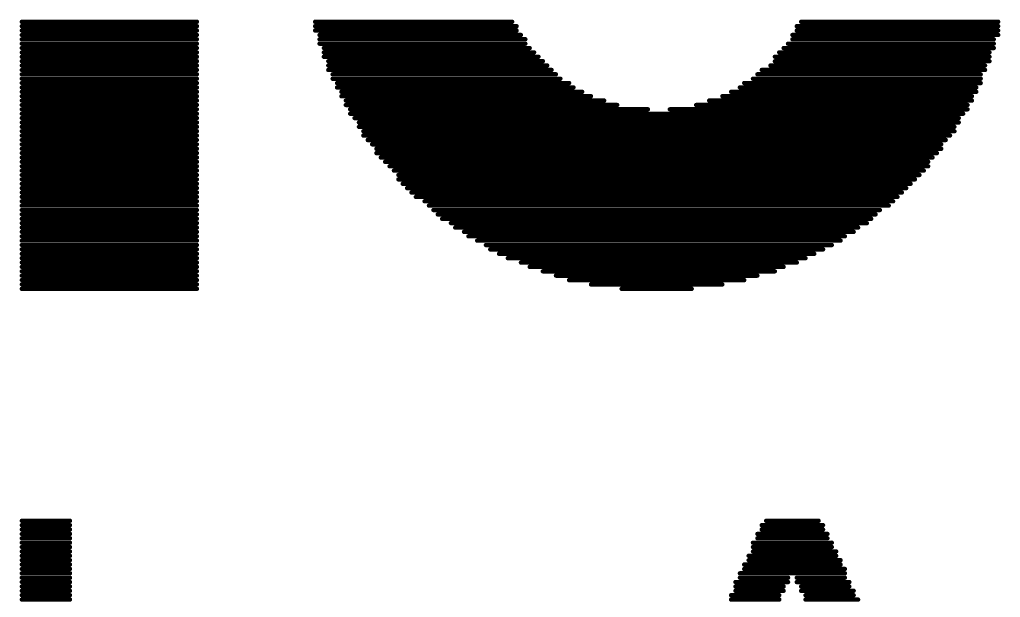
# Model space of a CAD drawing. Header units: millimetres. Extents: x 45 to 209, y 90 to 189.
# Drawn here: x 146.265 to 147.688, y 95.032 to 95.87 of the extents above; entities that cross this region are included whole.
import ezdxf

# ---------------------------------------------------------------- set-up
doc = ezdxf.new("R2010")
doc.units = ezdxf.units.MM
doc.layers.add('TopOverlay', color=2, linetype='Continuous')

# ---------------------------------------------------------------- blocks, each defined once
blk = doc.blocks.new('5394DE47_A0E8_4329_8464_7791B7C19310_63')
at = {"layer": 'TopOverlay', "const_width": 0.00635}
for points in [[(12.5491, 1.7116), (12.8031, 1.7116)], [(12.5491, 1.7052), (12.8031, 1.7052)], [(12.9746, 1.7116), (13.2603, 1.7116)], [(12.9746, 1.7052), (13.2667, 1.7052)], [(13.6731, 1.7052), (13.9652, 1.7052)], [(13.6794, 1.7116), (13.9652, 1.7116)], [(12.5491, 1.6989), (12.8031, 1.6989)], [(12.5491, 1.6925), (12.8031, 1.6925)], [(12.9746, 1.6989), (13.2667, 1.6989)], [(12.9809, 1.6925), (13.273, 1.6925)], [(13.6667, 1.6925), (13.9652, 1.6925)], [(13.6731, 1.6989), (13.9652, 1.6989)], [(12.5491, 1.6862), (12.8031, 1.6862)], [(12.5491, 1.6798), (12.8031, 1.6798)], [(12.9809, 1.6862), (13.2794, 1.6862)], [(12.9809, 1.6798), (13.2794, 1.6798)], [(13.6604, 1.6798), (13.9588, 1.6798)], [(13.6667, 1.6862), (13.9588, 1.6862)], [(12.5491, 1.6735), (12.8031, 1.6735)], [(12.5491, 1.6671), (12.8031, 1.6671)], [(12.9873, 1.6735), (13.2857, 1.6735)], [(12.9873, 1.6671), (13.2921, 1.6671)], [(13.6477, 1.6671), (13.9525, 1.6671)], [(13.654, 1.6735), (13.9588, 1.6735)], [(12.5491, 1.6608), (12.8031, 1.6608)], [(12.5491, 1.6544), (12.8031, 1.6544)], [(12.5491, 1.6481), (12.8031, 1.6481)], [(12.9873, 1.6608), (13.2984, 1.6608)], [(12.9936, 1.6544), (13.3048, 1.6544)], [(12.9936, 1.6481), (13.3111, 1.6481)], [(13.635, 1.6481), (13.9461, 1.6481)], [(13.6413, 1.6608), (13.9525, 1.6608)], [(13.6413, 1.6544), (13.9525, 1.6544)], [(12.5491, 1.6417), (12.8031, 1.6417)], [(12.5491, 1.6354), (12.8031, 1.6354)], [(12.9936, 1.6417), (13.3175, 1.6417)], [(13, 1.6354), (13.3238, 1.6354)], [(13.6159, 1.6354), (13.9398, 1.6354)], [(13.6223, 1.6417), (13.9461, 1.6417)], [(12.5491, 1.629), (12.8031, 1.629)], [(12.5491, 1.6227), (12.8031, 1.6227)], [(13, 1.629), (13.3302, 1.629)], [(13.0063, 1.6227), (13.3429, 1.6227)], [(13.5969, 1.6227), (13.9398, 1.6227)], [(13.6096, 1.629), (13.9398, 1.629)], [(12.5491, 1.6163), (12.8031, 1.6163)], [(12.5491, 1.61), (12.8031, 1.61)], [(13.0063, 1.6163), (13.3492, 1.6163)], [(13.0127, 1.61), (13.3619, 1.61)], [(13.5778, 1.61), (13.9334, 1.61)], [(13.5905, 1.6163), (13.9334, 1.6163)], [(12.5491, 1.6036), (12.8031, 1.6036)], [(12.5491, 1.5973), (12.8031, 1.5973)], [(12.5491, 1.5909), (12.8031, 1.5909)], [(13.0127, 1.6036), (13.3746, 1.6036)], [(13.019, 1.5973), (13.3937, 1.5973)], [(13.019, 1.5909), (13.4127, 1.5909)], [(13.527, 1.5909), (13.9207, 1.5909)], [(13.5461, 1.5973), (13.9271, 1.5973)], [(13.5651, 1.6036), (13.9271, 1.6036)], [(12.5491, 1.5846), (12.8031, 1.5846)], [(12.5491, 1.5782), (12.8031, 1.5782)], [(13.0254, 1.5846), (13.4572, 1.5846)], [(13.0254, 1.5782), (13.9144, 1.5782)], [(13.4889, 1.5846), (13.9207, 1.5846)], [(12.5491, 1.5719), (12.8031, 1.5719)], [(12.5491, 1.5655), (12.8031, 1.5655)], [(13.0317, 1.5719), (13.908, 1.5719)], [(13.0381, 1.5655), (13.908, 1.5655)], [(12.5491, 1.5592), (12.8031, 1.5592)], [(12.5491, 1.5528), (12.8031, 1.5528)], [(13.0381, 1.5592), (13.9017, 1.5592)], [(13.0444, 1.5528), (13.9017, 1.5528)], [(12.5491, 1.5465), (12.8031, 1.5465)], [(12.5491, 1.5401), (12.8031, 1.5401)], [(12.5491, 1.5338), (12.8031, 1.5338)], [(13.0444, 1.5465), (13.8953, 1.5465)], [(13.0508, 1.5401), (13.889, 1.5401)], [(13.0571, 1.5338), (13.8826, 1.5338)], [(12.5491, 1.5274), (12.8031, 1.5274)], [(12.5491, 1.5211), (12.8031, 1.5211)], [(13.0635, 1.5274), (13.8826, 1.5274)], [(13.0635, 1.5211), (13.8763, 1.5211)], [(12.5491, 1.5147), (12.8031, 1.5147)], [(12.5491, 1.5084), (12.8031, 1.5084)], [(13.0698, 1.5147), (13.8699, 1.5147)], [(13.0762, 1.5084), (13.8636, 1.5084)], [(12.5491, 1.502), (12.8031, 1.502)], [(12.5491, 1.4957), (12.8031, 1.4957)], [(13.0825, 1.502), (13.8636, 1.502)], [(13.0889, 1.4957), (13.8572, 1.4957)], [(12.5491, 1.4893), (12.8031, 1.4893)], [(12.5491, 1.483), (12.8031, 1.483)], [(12.5491, 1.4766), (12.8031, 1.4766)], [(13.0952, 1.4893), (13.8509, 1.4893)], [(13.0952, 1.483), (13.8445, 1.483)], [(13.1016, 1.4766), (13.8382, 1.4766)], [(12.5491, 1.4703), (12.8031, 1.4703)], [(12.5491, 1.4639), (12.8031, 1.4639)], [(13.1079, 1.4703), (13.8318, 1.4703)], [(13.1143, 1.4639), (13.8255, 1.4639)], [(12.5491, 1.4576), (12.8031, 1.4576)], [(12.5491, 1.4512), (12.8031, 1.4512)], [(13.1206, 1.4576), (13.8191, 1.4576)], [(13.1333, 1.4512), (13.8128, 1.4512)], [(12.5491, 1.4449), (12.8031, 1.4449)], [(12.5491, 1.4385), (12.8031, 1.4385)], [(13.1397, 1.4449), (13.8064, 1.4449)], [(13.146, 1.4385), (13.7937, 1.4385)], [(12.5491, 1.4322), (12.8031, 1.4322)], [(12.5491, 1.4258), (12.8031, 1.4258)], [(12.5491, 1.4195), (12.8031, 1.4195)], [(13.1524, 1.4322), (13.7874, 1.4322)], [(13.1587, 1.4258), (13.781, 1.4258)], [(13.1714, 1.4195), (13.7747, 1.4195)], [(12.5491, 1.4131), (12.8031, 1.4131)], [(12.5491, 1.4068), (12.8031, 1.4068)], [(13.1778, 1.4131), (13.762, 1.4131)], [(13.1905, 1.4068), (13.7556, 1.4068)], [(12.5491, 1.4004), (12.8031, 1.4004)], [(12.5491, 1.3941), (12.8031, 1.3941)], [(13.1968, 1.4004), (13.7429, 1.4004)], [(13.2095, 1.3941), (13.7366, 1.3941)], [(12.5491, 1.3877), (12.8031, 1.3877)], [(12.5491, 1.3814), (12.8031, 1.3814)], [(13.2222, 1.3877), (13.7239, 1.3877)], [(13.2286, 1.3814), (13.7112, 1.3814)], [(12.5491, 1.375), (12.8031, 1.375)], [(12.5491, 1.3687), (12.8031, 1.3687)], [(13.2413, 1.375), (13.6985, 1.375)], [(13.254, 1.3687), (13.6858, 1.3687)], [(12.5491, 1.3623), (12.8031, 1.3623)], [(12.5491, 1.356), (12.8031, 1.356)], [(12.5491, 1.3496), (12.8031, 1.3496)], [(13.273, 1.3623), (13.6731, 1.3623)], [(13.2857, 1.356), (13.654, 1.356)], [(13.3048, 1.3496), (13.6413, 1.3496)], [(12.5491, 1.3433), (12.8031, 1.3433)], [(12.5491, 1.3369), (12.8031, 1.3369)], [(13.3238, 1.3433), (13.6159, 1.3433)], [(13.3429, 1.3369), (13.5969, 1.3369)], [(12.5491, 1.3306), (12.8031, 1.3306)], [(12.5491, 1.3242), (12.8031, 1.3242)], [(13.3746, 1.3306), (13.5651, 1.3306)], [(13.4191, 1.3242), (13.5207, 1.3242)], [(12.5491, 0.9877), (12.619, 0.9877)], [(12.5491, 0.9813), (12.619, 0.9813)], [(13.6223, 0.9813), (13.7112, 0.9813)], [(13.6286, 0.9877), (13.7048, 0.9877)], [(12.5491, 0.975), (12.619, 0.975)], [(12.5491, 0.9686), (12.619, 0.9686)], [(13.6159, 0.9686), (13.7175, 0.9686)], [(13.6223, 0.975), (13.7112, 0.975)], [(12.5491, 0.9623), (12.619, 0.9623)], [(12.5491, 0.9559), (12.619, 0.9559)], [(13.6096, 0.9559), (13.7239, 0.9559)], [(13.6159, 0.9623), (13.7175, 0.9623)], [(12.5491, 0.9496), (12.619, 0.9496)], [(12.5491, 0.9432), (12.619, 0.9432)], [(12.5491, 0.9369), (12.619, 0.9369)], [(13.6032, 0.9369), (13.7302, 0.9369)], [(13.6096, 0.9496), (13.7239, 0.9496)], [(13.6096, 0.9432), (13.7302, 0.9432)], [(12.5491, 0.9305), (12.619, 0.9305)], [(12.5491, 0.9242), (12.619, 0.9242)], [(13.5969, 0.9242), (13.7366, 0.9242)], [(13.6032, 0.9305), (13.7366, 0.9305)], [(12.5491, 0.9178), (12.619, 0.9178)], [(12.5491, 0.9115), (12.619, 0.9115)], [(13.5905, 0.9115), (13.7429, 0.9115)], [(13.5969, 0.9178), (13.7429, 0.9178)], [(12.5491, 0.9051), (12.619, 0.9051)], [(12.5491, 0.8988), (12.619, 0.8988)], [(13.5842, 0.8988), (13.6604, 0.8988)], [(13.5905, 0.9051), (13.6604, 0.9051)], [(13.6731, 0.9051), (13.7429, 0.9051)], [(13.6731, 0.8988), (13.7493, 0.8988)], [(12.5491, 0.8924), (12.619, 0.8924)], [(12.5491, 0.8861), (12.619, 0.8861)], [(12.5491, 0.8797), (12.619, 0.8797)], [(13.5778, 0.8797), (13.6477, 0.8797)], [(13.5842, 0.8924), (13.654, 0.8924)], [(13.5842, 0.8861), (13.654, 0.8861)], [(13.6794, 0.8924), (13.7493, 0.8924)], [(13.6794, 0.8861), (13.7556, 0.8861)], [(13.6858, 0.8797), (13.7556, 0.8797)], [(12.5491, 0.8734), (12.619, 0.8734)], [(13.5778, 0.8734), (13.6477, 0.8734)], [(13.6858, 0.8734), (13.762, 0.8734)]]:
    blk.add_lwpolyline(points, dxfattribs=at)
at = {"layer": 'TopOverlay', "const_width": 0.00317}
for points in [[(12.5476, 1.7116, 1), (12.5507, 1.7116, 1)], [(12.5476, 1.7052, 1), (12.5507, 1.7052, 1)], [(12.8016, 1.7116, 1), (12.8047, 1.7116, 1)], [(12.8016, 1.7052, 1), (12.8047, 1.7052, 1)], [(12.973, 1.7116, 1), (12.9762, 1.7116, 1)], [(12.973, 1.7052, 1), (12.9762, 1.7052, 1)], [(13.2588, 1.7116, 1), (13.2619, 1.7116, 1)], [(13.2651, 1.7052, 1), (13.2683, 1.7052, 1)], [(13.6715, 1.7052, 1), (13.6747, 1.7052, 1)], [(13.6779, 1.7116, 1), (13.681, 1.7116, 1)], [(13.9636, 1.7116, 1), (13.9668, 1.7116, 1)], [(13.9636, 1.7052, 1), (13.9668, 1.7052, 1)], [(12.5476, 1.6989, 1), (12.5507, 1.6989, 1)], [(12.5476, 1.6925, 1), (12.5507, 1.6925, 1)], [(12.8016, 1.6989, 1), (12.8047, 1.6989, 1)], [(12.8016, 1.6925, 1), (12.8047, 1.6925, 1)], [(12.973, 1.6989, 1), (12.9762, 1.6989, 1)], [(12.9794, 1.6925, 1), (12.9825, 1.6925, 1)], [(13.2651, 1.6989, 1), (13.2683, 1.6989, 1)], [(13.2715, 1.6925, 1), (13.2746, 1.6925, 1)], [(13.6652, 1.6925, 1), (13.6683, 1.6925, 1)], [(13.6715, 1.6989, 1), (13.6747, 1.6989, 1)], [(13.9636, 1.6989, 1), (13.9668, 1.6989, 1)], [(13.9636, 1.6925, 1), (13.9668, 1.6925, 1)], [(12.5476, 1.6862, 1), (12.5507, 1.6862, 1)], [(12.5476, 1.6798, 1), (12.5507, 1.6798, 1)], [(12.8016, 1.6862, 1), (12.8047, 1.6862, 1)], [(12.8016, 1.6798, 1), (12.8047, 1.6798, 1)], [(12.9794, 1.6862, 1), (12.9825, 1.6862, 1)], [(12.9794, 1.6798, 1), (12.9825, 1.6798, 1)], [(13.2778, 1.6862, 1), (13.281, 1.6862, 1)], [(13.2778, 1.6798, 1), (13.281, 1.6798, 1)], [(13.6588, 1.6798, 1), (13.662, 1.6798, 1)], [(13.6652, 1.6862, 1), (13.6683, 1.6862, 1)], [(13.9573, 1.6862, 1), (13.9604, 1.6862, 1)], [(13.9573, 1.6798, 1), (13.9604, 1.6798, 1)], [(12.5476, 1.6735, 1), (12.5507, 1.6735, 1)], [(12.5476, 1.6671, 1), (12.5507, 1.6671, 1)], [(12.8016, 1.6735, 1), (12.8047, 1.6735, 1)], [(12.8016, 1.6671, 1), (12.8047, 1.6671, 1)], [(12.9857, 1.6735, 1), (12.9889, 1.6735, 1)], [(12.9857, 1.6671, 1), (12.9889, 1.6671, 1)], [(13.2842, 1.6735, 1), (13.2873, 1.6735, 1)], [(13.2905, 1.6671, 1), (13.2937, 1.6671, 1)], [(13.6461, 1.6671, 1), (13.6493, 1.6671, 1)], [(13.6525, 1.6735, 1), (13.6556, 1.6735, 1)], [(13.9509, 1.6671, 1), (13.9541, 1.6671, 1)], [(13.9573, 1.6735, 1), (13.9604, 1.6735, 1)], [(12.5476, 1.6608, 1), (12.5507, 1.6608, 1)], [(12.5476, 1.6544, 1), (12.5507, 1.6544, 1)], [(12.5476, 1.6481, 1), (12.5507, 1.6481, 1)], [(12.8016, 1.6608, 1), (12.8047, 1.6608, 1)], [(12.8016, 1.6544, 1), (12.8047, 1.6544, 1)], [(12.8016, 1.6481, 1), (12.8047, 1.6481, 1)], [(12.9857, 1.6608, 1), (12.9889, 1.6608, 1)], [(12.9921, 1.6544, 1), (12.9952, 1.6544, 1)], [(12.9921, 1.6481, 1), (12.9952, 1.6481, 1)], [(13.2969, 1.6608, 1), (13.3, 1.6608, 1)], [(13.3032, 1.6544, 1), (13.3064, 1.6544, 1)], [(13.3096, 1.6481, 1), (13.3127, 1.6481, 1)], [(13.6334, 1.6481, 1), (13.6366, 1.6481, 1)], [(13.6398, 1.6608, 1), (13.6429, 1.6608, 1)], [(13.6398, 1.6544, 1), (13.6429, 1.6544, 1)], [(13.9446, 1.6481, 1), (13.9477, 1.6481, 1)], [(13.9509, 1.6608, 1), (13.9541, 1.6608, 1)], [(13.9509, 1.6544, 1), (13.9541, 1.6544, 1)], [(12.5476, 1.6417, 1), (12.5507, 1.6417, 1)], [(12.5476, 1.6354, 1), (12.5507, 1.6354, 1)], [(12.8016, 1.6417, 1), (12.8047, 1.6417, 1)], [(12.8016, 1.6354, 1), (12.8047, 1.6354, 1)], [(12.9921, 1.6417, 1), (12.9952, 1.6417, 1)], [(12.9984, 1.6354, 1), (13.0016, 1.6354, 1)], [(13.3159, 1.6417, 1), (13.3191, 1.6417, 1)], [(13.3223, 1.6354, 1), (13.3254, 1.6354, 1)], [(13.6144, 1.6354, 1), (13.6175, 1.6354, 1)], [(13.6207, 1.6417, 1), (13.6239, 1.6417, 1)], [(13.9382, 1.6354, 1), (13.9414, 1.6354, 1)], [(13.9446, 1.6417, 1), (13.9477, 1.6417, 1)], [(12.5476, 1.629, 1), (12.5507, 1.629, 1)], [(12.5476, 1.6227, 1), (12.5507, 1.6227, 1)], [(12.8016, 1.629, 1), (12.8047, 1.629, 1)], [(12.8016, 1.6227, 1), (12.8047, 1.6227, 1)], [(12.9984, 1.629, 1), (13.0016, 1.629, 1)], [(13.0048, 1.6227, 1), (13.0079, 1.6227, 1)], [(13.3286, 1.629, 1), (13.3318, 1.629, 1)], [(13.3413, 1.6227, 1), (13.3445, 1.6227, 1)], [(13.5953, 1.6227, 1), (13.5985, 1.6227, 1)], [(13.608, 1.629, 1), (13.6112, 1.629, 1)], [(13.9382, 1.629, 1), (13.9414, 1.629, 1)], [(13.9382, 1.6227, 1), (13.9414, 1.6227, 1)], [(12.5476, 1.6163, 1), (12.5507, 1.6163, 1)], [(12.5476, 1.61, 1), (12.5507, 1.61, 1)], [(12.8016, 1.6163, 1), (12.8047, 1.6163, 1)], [(12.8016, 1.61, 1), (12.8047, 1.61, 1)], [(13.0048, 1.6163, 1), (13.0079, 1.6163, 1)], [(13.0111, 1.61, 1), (13.0143, 1.61, 1)], [(13.3477, 1.6163, 1), (13.3508, 1.6163, 1)], [(13.3604, 1.61, 1), (13.3635, 1.61, 1)], [(13.5763, 1.61, 1), (13.5794, 1.61, 1)], [(13.589, 1.6163, 1), (13.5921, 1.6163, 1)], [(13.9319, 1.6163, 1), (13.935, 1.6163, 1)], [(13.9319, 1.61, 1), (13.935, 1.61, 1)], [(12.5476, 1.6036, 1), (12.5507, 1.6036, 1)], [(12.5476, 1.5973, 1), (12.5507, 1.5973, 1)], [(12.5476, 1.5909, 1), (12.5507, 1.5909, 1)], [(12.8016, 1.6036, 1), (12.8047, 1.6036, 1)], [(12.8016, 1.5973, 1), (12.8047, 1.5973, 1)], [(12.8016, 1.5909, 1), (12.8047, 1.5909, 1)], [(13.0111, 1.6036, 1), (13.0143, 1.6036, 1)], [(13.0175, 1.5973, 1), (13.0206, 1.5973, 1)], [(13.0175, 1.5909, 1), (13.0206, 1.5909, 1)], [(13.3731, 1.6036, 1), (13.3762, 1.6036, 1)], [(13.3921, 1.5973, 1), (13.3953, 1.5973, 1)], [(13.4112, 1.5909, 1), (13.4143, 1.5909, 1)], [(13.5255, 1.5909, 1), (13.5286, 1.5909, 1)], [(13.5445, 1.5973, 1), (13.5477, 1.5973, 1)], [(13.5636, 1.6036, 1), (13.5667, 1.6036, 1)], [(13.9192, 1.5909, 1), (13.9223, 1.5909, 1)], [(13.9255, 1.6036, 1), (13.9287, 1.6036, 1)], [(13.9255, 1.5973, 1), (13.9287, 1.5973, 1)], [(12.5476, 1.5846, 1), (12.5507, 1.5846, 1)], [(12.5476, 1.5782, 1), (12.5507, 1.5782, 1)], [(12.8016, 1.5846, 1), (12.8047, 1.5846, 1)], [(12.8016, 1.5782, 1), (12.8047, 1.5782, 1)], [(13.0238, 1.5846, 1), (13.027, 1.5846, 1)], [(13.0238, 1.5782, 1), (13.027, 1.5782, 1)], [(13.4556, 1.5846, 1), (13.4588, 1.5846, 1)], [(13.4874, 1.5846, 1), (13.4905, 1.5846, 1)], [(13.9128, 1.5782, 1), (13.916, 1.5782, 1)], [(13.9192, 1.5846, 1), (13.9223, 1.5846, 1)], [(12.5476, 1.5719, 1), (12.5507, 1.5719, 1)], [(12.5476, 1.5655, 1), (12.5507, 1.5655, 1)], [(12.8016, 1.5719, 1), (12.8047, 1.5719, 1)], [(12.8016, 1.5655, 1), (12.8047, 1.5655, 1)], [(13.0302, 1.5719, 1), (13.0333, 1.5719, 1)], [(13.0365, 1.5655, 1), (13.0397, 1.5655, 1)], [(13.9065, 1.5719, 1), (13.9096, 1.5719, 1)], [(13.9065, 1.5655, 1), (13.9096, 1.5655, 1)], [(12.5476, 1.5592, 1), (12.5507, 1.5592, 1)], [(12.5476, 1.5528, 1), (12.5507, 1.5528, 1)], [(12.8016, 1.5592, 1), (12.8047, 1.5592, 1)], [(12.8016, 1.5528, 1), (12.8047, 1.5528, 1)], [(13.0365, 1.5592, 1), (13.0397, 1.5592, 1)], [(13.0429, 1.5528, 1), (13.046, 1.5528, 1)], [(13.9001, 1.5592, 1), (13.9033, 1.5592, 1)], [(13.9001, 1.5528, 1), (13.9033, 1.5528, 1)], [(12.5476, 1.5465, 1), (12.5507, 1.5465, 1)], [(12.5476, 1.5401, 1), (12.5507, 1.5401, 1)], [(12.5476, 1.5338, 1), (12.5507, 1.5338, 1)], [(12.8016, 1.5465, 1), (12.8047, 1.5465, 1)], [(12.8016, 1.5401, 1), (12.8047, 1.5401, 1)], [(12.8016, 1.5338, 1), (12.8047, 1.5338, 1)], [(13.0429, 1.5465, 1), (13.046, 1.5465, 1)], [(13.0492, 1.5401, 1), (13.0524, 1.5401, 1)], [(13.0556, 1.5338, 1), (13.0587, 1.5338, 1)], [(13.8811, 1.5338, 1), (13.8842, 1.5338, 1)], [(13.8874, 1.5401, 1), (13.8906, 1.5401, 1)], [(13.8938, 1.5465, 1), (13.8969, 1.5465, 1)], [(12.5476, 1.5274, 1), (12.5507, 1.5274, 1)], [(12.5476, 1.5211, 1), (12.5507, 1.5211, 1)], [(12.8016, 1.5274, 1), (12.8047, 1.5274, 1)], [(12.8016, 1.5211, 1), (12.8047, 1.5211, 1)], [(13.0619, 1.5274, 1), (13.0651, 1.5274, 1)], [(13.0619, 1.5211, 1), (13.0651, 1.5211, 1)], [(13.8747, 1.5211, 1), (13.8779, 1.5211, 1)], [(13.8811, 1.5274, 1), (13.8842, 1.5274, 1)], [(12.5476, 1.5147, 1), (12.5507, 1.5147, 1)], [(12.5476, 1.5084, 1), (12.5507, 1.5084, 1)], [(12.8016, 1.5147, 1), (12.8047, 1.5147, 1)], [(12.8016, 1.5084, 1), (12.8047, 1.5084, 1)], [(13.0683, 1.5147, 1), (13.0714, 1.5147, 1)], [(13.0746, 1.5084, 1), (13.0778, 1.5084, 1)], [(13.862, 1.5084, 1), (13.8652, 1.5084, 1)], [(13.8684, 1.5147, 1), (13.8715, 1.5147, 1)], [(12.5476, 1.502, 1), (12.5507, 1.502, 1)], [(12.5476, 1.4957, 1), (12.5507, 1.4957, 1)], [(12.8016, 1.502, 1), (12.8047, 1.502, 1)], [(12.8016, 1.4957, 1), (12.8047, 1.4957, 1)], [(13.081, 1.502, 1), (13.0841, 1.502, 1)], [(13.0873, 1.4957, 1), (13.0905, 1.4957, 1)], [(13.8557, 1.4957, 1), (13.8588, 1.4957, 1)], [(13.862, 1.502, 1), (13.8652, 1.502, 1)], [(12.5476, 1.4893, 1), (12.5507, 1.4893, 1)], [(12.5476, 1.483, 1), (12.5507, 1.483, 1)], [(12.5476, 1.4766, 1), (12.5507, 1.4766, 1)], [(12.8016, 1.4893, 1), (12.8047, 1.4893, 1)], [(12.8016, 1.483, 1), (12.8047, 1.483, 1)], [(12.8016, 1.4766, 1), (12.8047, 1.4766, 1)], [(13.0937, 1.4893, 1), (13.0968, 1.4893, 1)], [(13.0937, 1.483, 1), (13.0968, 1.483, 1)], [(13.1, 1.4766, 1), (13.1032, 1.4766, 1)], [(13.8366, 1.4766, 1), (13.8398, 1.4766, 1)], [(13.843, 1.483, 1), (13.8461, 1.483, 1)], [(13.8493, 1.4893, 1), (13.8525, 1.4893, 1)], [(12.5476, 1.4703, 1), (12.5507, 1.4703, 1)], [(12.5476, 1.4639, 1), (12.5507, 1.4639, 1)], [(12.8016, 1.4703, 1), (12.8047, 1.4703, 1)], [(12.8016, 1.4639, 1), (12.8047, 1.4639, 1)], [(13.1064, 1.4703, 1), (13.1095, 1.4703, 1)], [(13.1127, 1.4639, 1), (13.1159, 1.4639, 1)], [(13.8239, 1.4639, 1), (13.8271, 1.4639, 1)], [(13.8303, 1.4703, 1), (13.8334, 1.4703, 1)], [(12.5476, 1.4576, 1), (12.5507, 1.4576, 1)], [(12.5476, 1.4512, 1), (12.5507, 1.4512, 1)], [(12.8016, 1.4576, 1), (12.8047, 1.4576, 1)], [(12.8016, 1.4512, 1), (12.8047, 1.4512, 1)], [(13.1191, 1.4576, 1), (13.1222, 1.4576, 1)], [(13.1318, 1.4512, 1), (13.1349, 1.4512, 1)], [(13.8112, 1.4512, 1), (13.8144, 1.4512, 1)], [(13.8176, 1.4576, 1), (13.8207, 1.4576, 1)], [(12.5476, 1.4449, 1), (12.5507, 1.4449, 1)], [(12.5476, 1.4385, 1), (12.5507, 1.4385, 1)], [(12.8016, 1.4449, 1), (12.8047, 1.4449, 1)], [(12.8016, 1.4385, 1), (12.8047, 1.4385, 1)], [(13.1381, 1.4449, 1), (13.1413, 1.4449, 1)], [(13.1445, 1.4385, 1), (13.1476, 1.4385, 1)], [(13.7922, 1.4385, 1), (13.7953, 1.4385, 1)], [(13.8049, 1.4449, 1), (13.808, 1.4449, 1)], [(12.5476, 1.4322, 1), (12.5507, 1.4322, 1)], [(12.5476, 1.4258, 1), (12.5507, 1.4258, 1)], [(12.5476, 1.4195, 1), (12.5507, 1.4195, 1)], [(12.8016, 1.4322, 1), (12.8047, 1.4322, 1)], [(12.8016, 1.4258, 1), (12.8047, 1.4258, 1)], [(12.8016, 1.4195, 1), (12.8047, 1.4195, 1)], [(13.1508, 1.4322, 1), (13.154, 1.4322, 1)], [(13.1572, 1.4258, 1), (13.1603, 1.4258, 1)], [(13.1699, 1.4195, 1), (13.173, 1.4195, 1)], [(13.7731, 1.4195, 1), (13.7763, 1.4195, 1)], [(13.7795, 1.4258, 1), (13.7826, 1.4258, 1)], [(13.7858, 1.4322, 1), (13.789, 1.4322, 1)], [(12.5476, 1.4131, 1), (12.5507, 1.4131, 1)], [(12.5476, 1.4068, 1), (12.5507, 1.4068, 1)], [(12.8016, 1.4131, 1), (12.8047, 1.4131, 1)], [(12.8016, 1.4068, 1), (12.8047, 1.4068, 1)], [(13.1762, 1.4131, 1), (13.1794, 1.4131, 1)], [(13.1889, 1.4068, 1), (13.1921, 1.4068, 1)], [(13.7541, 1.4068, 1), (13.7572, 1.4068, 1)], [(13.7604, 1.4131, 1), (13.7636, 1.4131, 1)], [(12.5476, 1.4004, 1), (12.5507, 1.4004, 1)], [(12.5476, 1.3941, 1), (12.5507, 1.3941, 1)], [(12.8016, 1.4004, 1), (12.8047, 1.4004, 1)], [(12.8016, 1.3941, 1), (12.8047, 1.3941, 1)], [(13.1953, 1.4004, 1), (13.1984, 1.4004, 1)], [(13.208, 1.3941, 1), (13.2111, 1.3941, 1)], [(13.735, 1.3941, 1), (13.7382, 1.3941, 1)], [(13.7414, 1.4004, 1), (13.7445, 1.4004, 1)], [(12.5476, 1.3877, 1), (12.5507, 1.3877, 1)], [(12.5476, 1.3814, 1), (12.5507, 1.3814, 1)], [(12.8016, 1.3877, 1), (12.8047, 1.3877, 1)], [(12.8016, 1.3814, 1), (12.8047, 1.3814, 1)], [(13.2207, 1.3877, 1), (13.2238, 1.3877, 1)], [(13.227, 1.3814, 1), (13.2302, 1.3814, 1)], [(13.7096, 1.3814, 1), (13.7128, 1.3814, 1)], [(13.7223, 1.3877, 1), (13.7255, 1.3877, 1)], [(12.5476, 1.375, 1), (12.5507, 1.375, 1)], [(12.5476, 1.3687, 1), (12.5507, 1.3687, 1)], [(12.8016, 1.375, 1), (12.8047, 1.375, 1)], [(12.8016, 1.3687, 1), (12.8047, 1.3687, 1)], [(13.2397, 1.375, 1), (13.2429, 1.375, 1)], [(13.2524, 1.3687, 1), (13.2556, 1.3687, 1)], [(13.6842, 1.3687, 1), (13.6874, 1.3687, 1)], [(13.6969, 1.375, 1), (13.7001, 1.375, 1)], [(12.5476, 1.3623, 1), (12.5507, 1.3623, 1)], [(12.5476, 1.356, 1), (12.5507, 1.356, 1)], [(12.5476, 1.3496, 1), (12.5507, 1.3496, 1)], [(12.8016, 1.3623, 1), (12.8047, 1.3623, 1)], [(12.8016, 1.356, 1), (12.8047, 1.356, 1)], [(12.8016, 1.3496, 1), (12.8047, 1.3496, 1)], [(13.2715, 1.3623, 1), (13.2746, 1.3623, 1)], [(13.2842, 1.356, 1), (13.2873, 1.356, 1)], [(13.3032, 1.3496, 1), (13.3064, 1.3496, 1)], [(13.6398, 1.3496, 1), (13.6429, 1.3496, 1)], [(13.6525, 1.356, 1), (13.6556, 1.356, 1)], [(13.6715, 1.3623, 1), (13.6747, 1.3623, 1)], [(12.5476, 1.3433, 1), (12.5507, 1.3433, 1)], [(12.5476, 1.3369, 1), (12.5507, 1.3369, 1)], [(12.8016, 1.3433, 1), (12.8047, 1.3433, 1)], [(12.8016, 1.3369, 1), (12.8047, 1.3369, 1)], [(13.3223, 1.3433, 1), (13.3254, 1.3433, 1)], [(13.3413, 1.3369, 1), (13.3445, 1.3369, 1)], [(13.5953, 1.3369, 1), (13.5985, 1.3369, 1)], [(13.6144, 1.3433, 1), (13.6175, 1.3433, 1)], [(12.5476, 1.3306, 1), (12.5507, 1.3306, 1)], [(12.5476, 1.3242, 1), (12.5507, 1.3242, 1)], [(12.8016, 1.3306, 1), (12.8047, 1.3306, 1)], [(12.8016, 1.3242, 1), (12.8047, 1.3242, 1)], [(13.3731, 1.3306, 1), (13.3762, 1.3306, 1)], [(13.4175, 1.3242, 1), (13.4207, 1.3242, 1)], [(13.5191, 1.3242, 1), (13.5223, 1.3242, 1)], [(13.5636, 1.3306, 1), (13.5667, 1.3306, 1)], [(12.5476, 0.9877, 1), (12.5507, 0.9877, 1)], [(12.5476, 0.9813, 1), (12.5507, 0.9813, 1)], [(12.6174, 0.9877, 1), (12.6206, 0.9877, 1)], [(12.6174, 0.9813, 1), (12.6206, 0.9813, 1)], [(13.6207, 0.9813, 1), (13.6239, 0.9813, 1)], [(13.6271, 0.9877, 1), (13.6302, 0.9877, 1)], [(13.7033, 0.9877, 1), (13.7064, 0.9877, 1)], [(13.7096, 0.9813, 1), (13.7128, 0.9813, 1)], [(12.5476, 0.975, 1), (12.5507, 0.975, 1)], [(12.5476, 0.9686, 1), (12.5507, 0.9686, 1)], [(12.6174, 0.975, 1), (12.6206, 0.975, 1)], [(12.6174, 0.9686, 1), (12.6206, 0.9686, 1)], [(13.6144, 0.9686, 1), (13.6175, 0.9686, 1)], [(13.6207, 0.975, 1), (13.6239, 0.975, 1)], [(13.7096, 0.975, 1), (13.7128, 0.975, 1)], [(13.716, 0.9686, 1), (13.7191, 0.9686, 1)], [(12.5476, 0.9623, 1), (12.5507, 0.9623, 1)], [(12.5476, 0.9559, 1), (12.5507, 0.9559, 1)], [(12.6174, 0.9623, 1), (12.6206, 0.9623, 1)], [(12.6174, 0.9559, 1), (12.6206, 0.9559, 1)], [(13.608, 0.9559, 1), (13.6112, 0.9559, 1)], [(13.6144, 0.9623, 1), (13.6175, 0.9623, 1)], [(13.716, 0.9623, 1), (13.7191, 0.9623, 1)], [(13.7223, 0.9559, 1), (13.7255, 0.9559, 1)], [(12.5476, 0.9496, 1), (12.5507, 0.9496, 1)], [(12.5476, 0.9432, 1), (12.5507, 0.9432, 1)], [(12.5476, 0.9369, 1), (12.5507, 0.9369, 1)], [(12.6174, 0.9496, 1), (12.6206, 0.9496, 1)], [(12.6174, 0.9432, 1), (12.6206, 0.9432, 1)], [(12.6174, 0.9369, 1), (12.6206, 0.9369, 1)], [(13.6017, 0.9369, 1), (13.6048, 0.9369, 1)], [(13.608, 0.9496, 1), (13.6112, 0.9496, 1)], [(13.608, 0.9432, 1), (13.6112, 0.9432, 1)], [(13.7223, 0.9496, 1), (13.7255, 0.9496, 1)], [(13.7287, 0.9432, 1), (13.7318, 0.9432, 1)], [(13.7287, 0.9369, 1), (13.7318, 0.9369, 1)], [(12.5476, 0.9305, 1), (12.5507, 0.9305, 1)], [(12.5476, 0.9242, 1), (12.5507, 0.9242, 1)], [(12.6174, 0.9305, 1), (12.6206, 0.9305, 1)], [(12.6174, 0.9242, 1), (12.6206, 0.9242, 1)], [(13.5953, 0.9242, 1), (13.5985, 0.9242, 1)], [(13.6017, 0.9305, 1), (13.6048, 0.9305, 1)], [(13.735, 0.9305, 1), (13.7382, 0.9305, 1)], [(13.735, 0.9242, 1), (13.7382, 0.9242, 1)], [(12.5476, 0.9178, 1), (12.5507, 0.9178, 1)], [(12.5476, 0.9115, 1), (12.5507, 0.9115, 1)], [(12.6174, 0.9178, 1), (12.6206, 0.9178, 1)], [(12.6174, 0.9115, 1), (12.6206, 0.9115, 1)], [(13.589, 0.9115, 1), (13.5921, 0.9115, 1)], [(13.5953, 0.9178, 1), (13.5985, 0.9178, 1)], [(13.7414, 0.9178, 1), (13.7445, 0.9178, 1)], [(13.7414, 0.9115, 1), (13.7445, 0.9115, 1)], [(12.5476, 0.9051, 1), (12.5507, 0.9051, 1)], [(12.5476, 0.8988, 1), (12.5507, 0.8988, 1)], [(12.6174, 0.9051, 1), (12.6206, 0.9051, 1)], [(12.6174, 0.8988, 1), (12.6206, 0.8988, 1)], [(13.5826, 0.8988, 1), (13.5858, 0.8988, 1)], [(13.589, 0.9051, 1), (13.5921, 0.9051, 1)], [(13.6588, 0.9051, 1), (13.662, 0.9051, 1)], [(13.6588, 0.8988, 1), (13.662, 0.8988, 1)], [(13.6715, 0.9051, 1), (13.6747, 0.9051, 1)], [(13.6715, 0.8988, 1), (13.6747, 0.8988, 1)], [(13.7414, 0.9051, 1), (13.7445, 0.9051, 1)], [(13.7477, 0.8988, 1), (13.7509, 0.8988, 1)], [(12.5476, 0.8924, 1), (12.5507, 0.8924, 1)], [(12.5476, 0.8861, 1), (12.5507, 0.8861, 1)], [(12.5476, 0.8797, 1), (12.5507, 0.8797, 1)], [(12.6174, 0.8924, 1), (12.6206, 0.8924, 1)], [(12.6174, 0.8861, 1), (12.6206, 0.8861, 1)], [(12.6174, 0.8797, 1), (12.6206, 0.8797, 1)], [(13.5763, 0.8797, 1), (13.5794, 0.8797, 1)], [(13.5826, 0.8924, 1), (13.5858, 0.8924, 1)], [(13.5826, 0.8861, 1), (13.5858, 0.8861, 1)], [(13.6461, 0.8797, 1), (13.6493, 0.8797, 1)], [(13.6525, 0.8924, 1), (13.6556, 0.8924, 1)], [(13.6525, 0.8861, 1), (13.6556, 0.8861, 1)], [(13.6779, 0.8924, 1), (13.681, 0.8924, 1)], [(13.6779, 0.8861, 1), (13.681, 0.8861, 1)], [(13.6842, 0.8797, 1), (13.6874, 0.8797, 1)], [(13.7477, 0.8924, 1), (13.7509, 0.8924, 1)], [(13.7541, 0.8861, 1), (13.7572, 0.8861, 1)], [(13.7541, 0.8797, 1), (13.7572, 0.8797, 1)], [(12.5476, 0.8734, 1), (12.5507, 0.8734, 1)], [(12.6174, 0.8734, 1), (12.6206, 0.8734, 1)], [(13.5763, 0.8734, 1), (13.5794, 0.8734, 1)], [(13.6461, 0.8734, 1), (13.6493, 0.8734, 1)], [(13.6842, 0.8734, 1), (13.6874, 0.8734, 1)], [(13.7604, 0.8734, 1), (13.7636, 0.8734, 1)]]:
    blk.add_lwpolyline(points, format="xyb", close=True, dxfattribs=at)

msp = doc.modelspace()

# ---------------------------------------------------------------- block references
at = {"rotation": 360}
msp.add_blockref('5394DE47_A0E8_4329_8464_7791B7C19310_63', (133.7194, 94.1552), dxfattribs=at)

doc.saveas('drawing.dxf')
